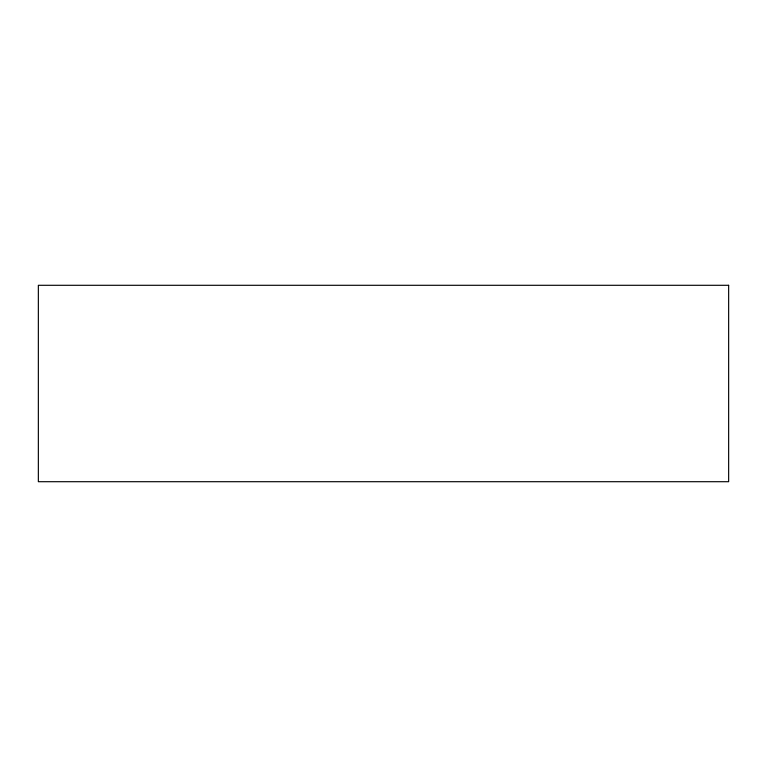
<?xml version="1.0" encoding="UTF-8"?>
<svg xmlns="http://www.w3.org/2000/svg" width="767" height="767" viewBox="0 0 767 767"><rect width="100%" height="100%" fill="white"/><g stroke="black" fill="none" stroke-linecap="round" stroke-linejoin="round"><path stroke-width="1.15" d="M728.65 285.295L38.35 285.295L38.35 481.705L728.65 481.705L728.65 285.295"/></g></svg>
